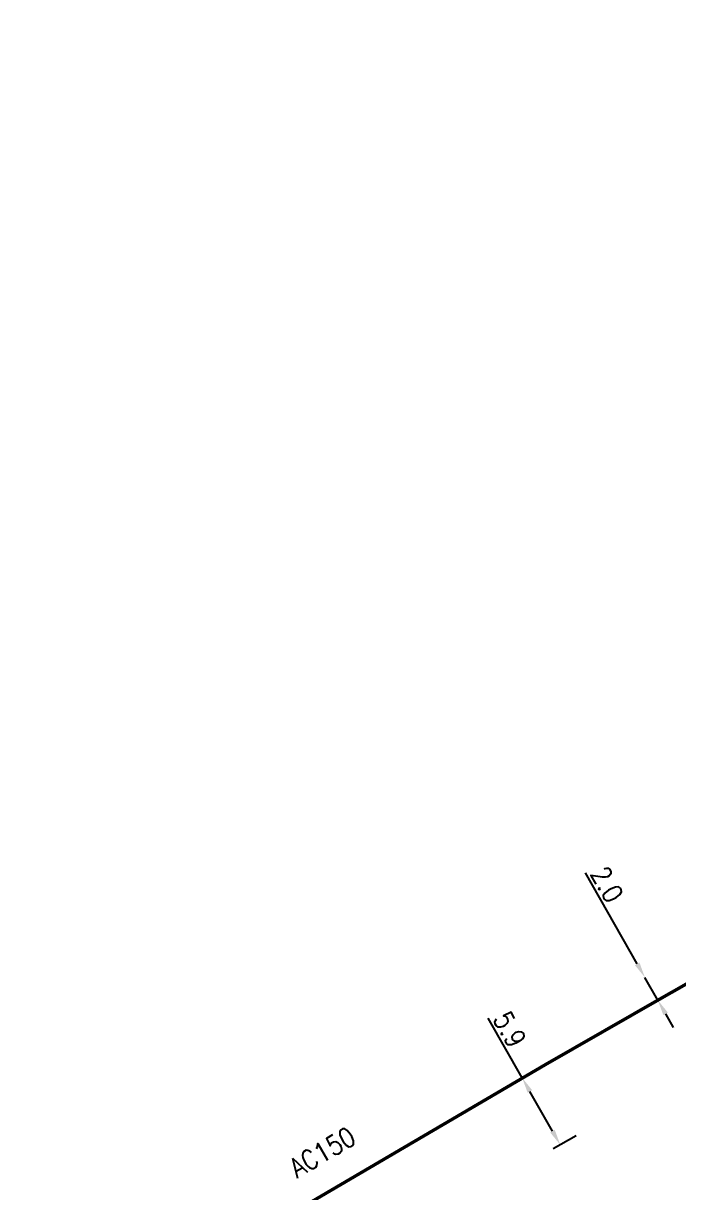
# Model space of a CAD drawing. Header units: millimetres. Extents: x 160996 to 162003, y 120996 to 122000.
# Drawn here: x 161392.5 to 161442.7, y 121580.3 to 121669.8 of the extents above; entities that cross this region are included whole.
import ezdxf

# ---------------------------------------------------------------- set-up
doc = ezdxf.new("R2010")
doc.units = ezdxf.units.MM
doc.header["$PDMODE"] = 34
doc.linetypes.add('L_100_AP', pattern=[14, 10, -1.5, 1, -1.5])
doc.layers.get('Defpoints').update_dxf_attribs({"linetype": 'CONTINUOUS'})
doc.layers.add('L_140', color=3, linetype='CONTINUOUS')
doc.styles.get("Standard").update_dxf_attribs({"font": 'romans.shx', "width": 0.85})
doc.dimstyles.get("Standard").update_dxf_attribs({"dimtxt": 1.5, "dimasz": 1.2, "dimexe": 0.625, "dimexo": 0.625, "dimgap": 0.25, "dimtad": 1, "dimdec": 1, "dimzin": 0, "dimdsep": 46, "dimtxsty": 'Standard', "dimcen": -0.5, "dimadec": 0, "dimazin": 0, "dimtfac": 1, "dimtdec": 1, "dimtmove": 0, "dimatfit": 3, "dimfxl": 0, "dimtolj": 1, "dimtzin": 0, "dimarcsym": 0})

# ---------------------------------------------------------------- blocks, each defined once
blk = doc.blocks.new('*D864')
at = {"layer": 'Defpoints', "color": 0, "linetype": 'Continuous', "transparency": 16777216}
for p in [(161432.474, 121590.055), (161435.393, 121584.927), (161433.621, 121583.918)]:
    blk.add_point(p, dxfattribs=at)
at = {"layer": 'L_140', "color": 0, "linetype": 'Continuous', "lineweight": -2, "transparency": 16777216}
for p, q in [((161430.702, 121589.046), (161428.104, 121593.611)), ((161431.931, 121589.746), (161430.159, 121588.737)), ((161433.027, 121584.961), (161431.296, 121588.003)), ((161434.85, 121584.618), (161433.077, 121583.609))]:
    blk.add_line(p, q, dxfattribs=at)
at = {"layer": 'L_140', "color": 0, "linetype": 'Continuous', "transparency": 16777216}
for points in [[(161431.469, 121588.102), (161431.122, 121587.904), (161430.702, 121589.046)], [(161433.201, 121585.06), (161432.853, 121584.862), (161433.621, 121583.918)]]:
    blk.add_solid(points, dxfattribs=at)
at = {"layer": 'L_140', "color": 0, "linetype": 'Continuous', "transparency": 16777216, "insert": (161429.742, 121592.754), "char_height": 1.5, "attachment_point": 5, "rotation": 299.64905}
blk.add_mtext('\\A1;5.9', dxfattribs=at)
blk = doc.blocks.new('*D865')
at = {"layer": 'Defpoints', "color": 0, "linetype": 'Continuous', "transparency": 16777216}
for p in [(161440.112, 121596.733), (161440.112, 121596.733), (161441.101, 121594.994)]:
    blk.add_point(p, dxfattribs=at)
at = {"layer": 'L_140', "color": 0, "linetype": 'Continuous', "lineweight": -2, "transparency": 16777216}
for p, q in [((161439.519, 121597.776), (161435.555, 121604.743)), ((161441.101, 121594.994), (161440.112, 121596.733)), ((161441.695, 121593.951), (161442.288, 121592.908))]:
    blk.add_line(p, q, dxfattribs=at)
at = {"layer": 'L_140', "color": 0, "linetype": 'Continuous', "transparency": 16777216}
for points in [[(161439.693, 121597.875), (161439.345, 121597.677), (161440.112, 121596.733)], [(161441.868, 121594.05), (161441.521, 121593.852), (161441.101, 121594.994)]]:
    blk.add_solid(points, dxfattribs=at)
at = {"layer": 'L_140', "color": 0, "linetype": 'Continuous', "transparency": 16777216, "insert": (161437.208, 121603.859), "char_height": 1.5, "attachment_point": 5, "rotation": 299.63737}
blk.add_mtext('\\A1;2.0', dxfattribs=at)

msp = doc.modelspace()

# ---------------------------------------------------------------- linework, layer by layer
at = {"layer": 'L_140', "linetype": 'L_100_AP', "const_width": 0.25, "flags": 128}
msp.add_lwpolyline([(161392.589, 121567.759), (161394.526, 121568.406), (161395.016, 121568.169), (161400.717, 121571.452), (161432.474, 121590.055), (161432.474, 121590.055), (161441.101, 121594.994), (161448.489, 121599.191), (161459.686, 121605.524), (161470.741, 121611.735), (161482.912, 121617.803), (161484.715, 121613.976), (161485.458, 121614.327), (161490.12, 121616.525), (161498.577, 121620.488), (161526.205, 121633.465), (161545.315, 121642.294), (161545.315, 121642.294), (161556.388, 121647.46), (161559.194, 121648.777), (161559.194, 121648.777), (161573.768, 121655.62), (161589.716, 121663.21), (161603.497, 121669.65), (161613.353, 121657.695), (161645.438, 121613.852), (161645.438, 121613.852), (161658.187, 121596.483), (161664.265, 121588.202), (161665.771, 121586.827)], dxfattribs=at)

# ---------------------------------------------------------------- texts
at = {"layer": 'L_140', "linetype": 'Continuous', "width": 0.85}
msp.add_text('AC150', height=1.5, rotation=30.37359, dxfattribs=at).set_placement((161413.434, 121581.349))

# ---------------------------------------------------------------- dimensions: what is measured, and where the dimension line sits
at = {"layer": 'L_140', "linetype": 'Continuous'}
for base, p1, p2, angle, picture, middle in [((161440.112, 121596.733), (161441.101, 121594.994), (161440.112, 121596.733), 299.63737, '*D865', (161436.339, 121603.364)), ((161433.621, 121583.918), (161432.474, 121590.055), (161435.393, 121584.927), 119.64905, '*D864', (161428.873, 121592.259))]:
    dim = msp.add_linear_dim(base=base, p1=p1, p2=p2, angle=angle, dimstyle='Standard', dxfattribs=at)
    dim.commit()
    dim.dimension.update_dxf_attribs({"geometry": picture, "text_midpoint": middle, "dimtype": 160})

doc.saveas('drawing.dxf')
